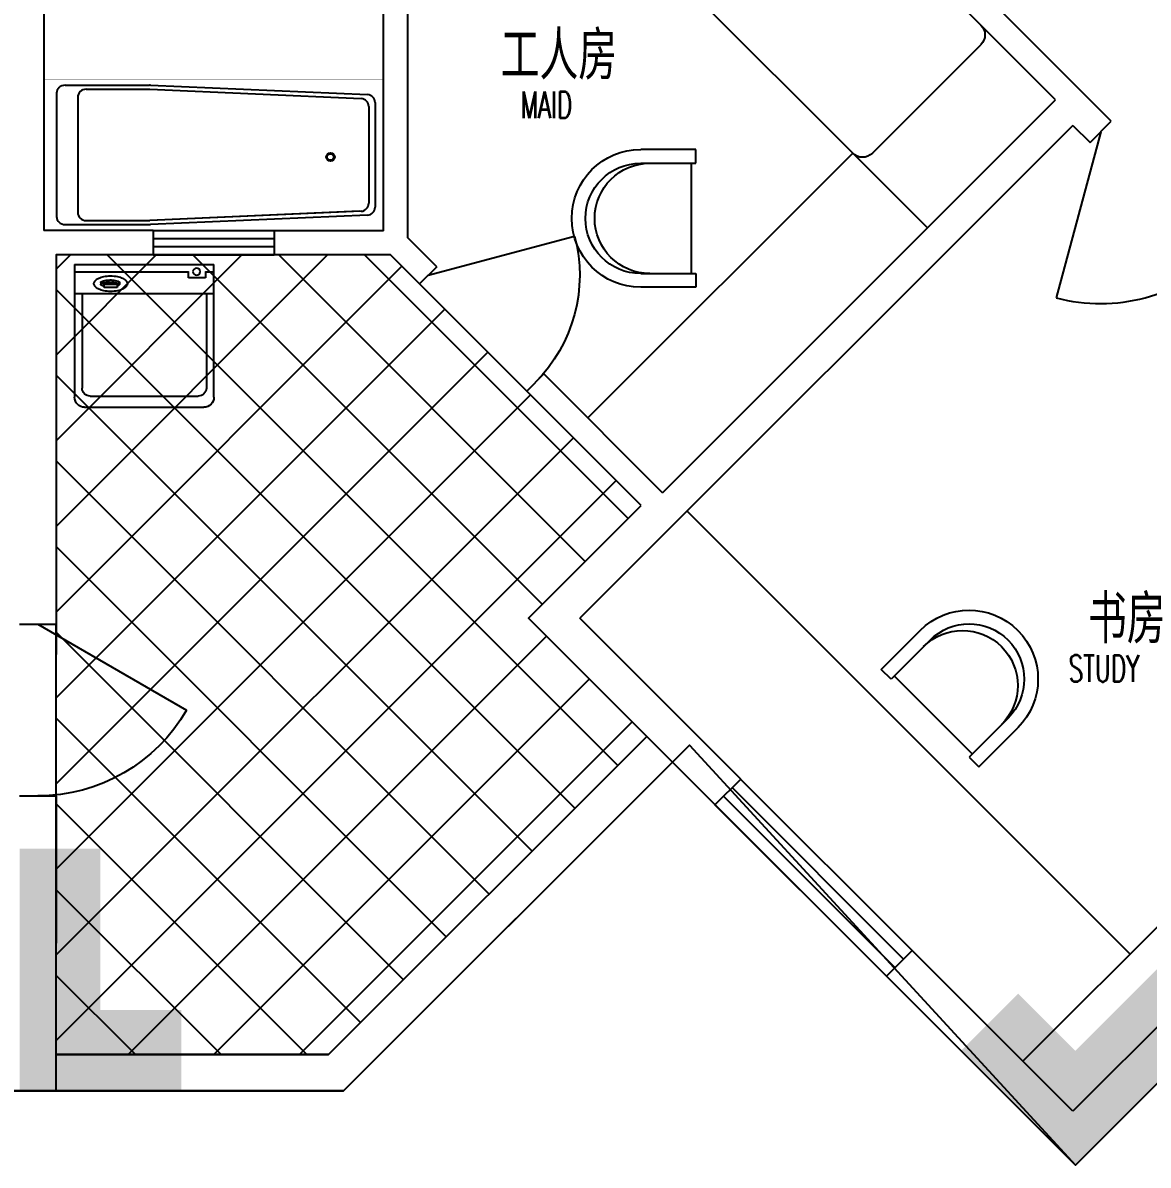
# Model space of a CAD drawing. Header units: millimetres. Extents: x 1587 to 45375, y 624 to 28686.
# Drawn here: x 32187 to 37756, y 10952 to 16605 of the extents above; entities that cross this region are included whole.
import ezdxf
from ezdxf.enums import TextEntityAlignment as Align

# ---------------------------------------------------------------- set-up
doc = ezdxf.new("R2010")
doc.units = ezdxf.units.MM
for name, color, linetype in [('5', 5, 'Continuous'), ('COLUMN', 7, 'Continuous'), ('F', 12, 'Continuous'), ('FL', 1, 'Continuous'), ('FUR', 6, 'Continuous'), ('GROUND', 2, 'Continuous'), ('PUB_TEXT', 7, 'Continuous'), ('STAIR', 2, 'Continuous'), ('TOTHER', 7, 'Continuous'), ('WALL', 4, 'Continuous'), ('WINDOW', 5, 'Continuous'), ('WINDOW_TEXT', 7, 'Continuous')]:
    doc.layers.add(name, color=color, linetype=linetype)
doc.styles.add('_HZTXT', font='txt.shx', dxfattribs={"width": 0.8, "bigfont": 'HZTXT.shx'})
doc.styles.add('_SIMPLEX', font='SIMPLEX', dxfattribs={"width": 0.6})
doc.styles.add('SIMPLEX', font='SIMPLEX.SHX')
doc.styles.get("Standard").update_dxf_attribs({"font": 'arial.ttf'})

# ---------------------------------------------------------------- blocks, each defined once
blk = doc.blocks.new('M_E20')
for p, q in [((345, 0), (-345, 0)), ((-302.4, -35.8), (-345, -35.8)), ((-302.4, -35), (-302.4, -65.6)), ((-219.3, -65.6), (-219.3, -35)), ((345, -35.8), (-219.3, -35.8)), ((-302.4, -65.6), (-219.3, -65.6)), ((123, -86.9), (123.1, -98.6)), ((133.5, -96.3), (133.5, -112.9)), ((198.1, -96.3), (133.5, -96.3)), ((133.5, -112.9), (198.1, -112.9)), ((198.1, -112.9), (198.1, -96.3)), ((214.8, -88), (214.8, -98.5)), ((-307.3, -144.3), (-307.3, -611)), ((307.3, -144.3), (307.3, -611)), ((267.3, -651), (-267.3, -651))]:
    blk.add_line(p, q)
blk.add_lwpolyline([(83.3, -94.4, 0.185158), (88.2, -107.2, 0.102042), (107.7, -121.5, 0.060862), (132.7, -129.5, 0.047173), (166.5, -132.7, 0.047173), (200.2, -129.5, 0.060862), (225.3, -121.5, 0.102042), (244.7, -107.2, 0.185158), (249.6, -94.4, 0.185158), (244.7, -81.7, 0.102042), (225.3, -67.3, 0.060862), (200.2, -59.3, 0.047173), (166.5, -56.1, 0.047173), (132.7, -59.3, 0.060862), (107.7, -67.3, 0.102042), (88.2, -81.7, 0.185158)], format="xyb", close=True)
for points in [[(214.8, -88, 0.259034), (212.9, -84.6, 0.076276), (201.4, -79.7, 0.036515), (187.8, -77.2, 0.026615), (169, -76.2, 0.026615), (150.1, -77.2, 0.036515), (136.6, -79.7, 0.076276), (125, -84.6, 0.259034), (123.1, -88, 0.078462), (123.3, -89.3, 0.056762)], [(214.8, -98.5, 0.259034), (212.9, -95.1, 0.076276), (201.4, -90.2, 0.036515), (187.8, -87.7, 0.026615), (169, -86.7, 0.026615), (150.1, -87.7, 0.036515), (136.6, -90.2, 0.076276), (125, -95.1, 0.259034), (123.1, -98.5, 0.259034), (125, -102, 0.056762), (133.5, -106, 0.036515)], [(198.1, -107.7, 0.008736), (201.4, -106.9, 0.076276), (212.9, -102, 0.259034), (214.8, -98.5, 0.259034)]]:
    blk.add_lwpolyline(points, format="xyb")
blk.add_circle((-258.7, -35), 17.5)
for centre, start, end in [((-267.3, -611), 180, 270), ((267.3, -611), 270, 0)]:
    blk.add_arc(centre, 40, start, end)
at = {"layer": 'TOTHER', "linetype": 'Continuous'}
for p, q in [((-345, -655.8), (-345, 0)), ((345, 0), (345, -655.8)), ((-345, -144.7), (345, -144.7)), ((295, -705.8), (-295, -705.8))]:
    blk.add_line(p, q, dxfattribs=at)
for centre, start, end in [((-295, -655.8), 180, 270), ((295, -655.8), 270, 0)]:
    blk.add_arc(centre, 50, start, end, dxfattribs=at)
at = {"width": 0.8, "flags": 9}
for tag in ['XSIZE', 'YSIZE']:
    blk.add_attdef(tag, (0, 0), '', height=0.5, dxfattribs=at)
blk = doc.blocks.new('M_E10')
for p, q in [((-700, -30), (-302.2, -30)), ((-600, -50), (-300, -50)), ((-300, -50), (694.6, -95.9)), ((-297.8, -30.2), (724.3, -76.1)), ((-740, -70), (-740, -680)), ((-640, -90), (-640, -660)), ((730, -135.6), (730, -614.4)), ((760, -115.9), (760, -634.1)), ((694.6, -654.1), (-300, -700)), ((684.7, -654.2), (-300, -700)), ((724.3, -673.9), (-297.8, -719.8)), ((-700, -720), (-302.2, -720)), ((-600, -700), (-300, -700))]:
    blk.add_line(p, q)
at = {"const_width": 1.5}
for points in [[(-800, 0), (800, 0)], [(-800, -750), (-800, 0)], [(800, 0), (800, -750)], [(800, -750), (-800, -750)]]:
    blk.add_lwpolyline(points, dxfattribs=at)
for radius in [20, 16]:
    blk.add_circle((550, -385.5), radius)
for centre, start, end in [((-700, -70), 90, 180), ((-600, -90), 90, 180), ((-302.2, -70), 83.7966, 90), ((690, -135.6), 0, 83.3675), ((720, -115.9), 0, 83.7966), ((690, -614.4), 276.6325, 0), ((720, -634.1), 276.2034, 0), ((-700, -680), 180, 270), ((-600, -660), 180, 270), ((-302.2, -680), 270, 276.2034)]:
    blk.add_arc(centre, 40, start, end)
at = {"width": 0.8, "flags": 9}
for tag in ['XSIZE', 'YSIZE']:
    blk.add_attdef(tag, (0, 0), '', height=0.5, dxfattribs=at)
blk = doc.blocks.new('_FZH')
blk.add_solid([(-0.5, -0.5), (0.5, -0.5), (-0.5, 0.5), (0.5, 0.5)])
blk = doc.blocks.new('CO2')
at = {"layer": 'COLUMN', "xscale": -400, "yscale": 800, "zscale": 400, "rotation": 270}
blk.add_blockref('_FZH', (400, -200), dxfattribs=at)
at = {"layer": 'COLUMN', "xscale": -400, "yscale": 800, "zscale": 400}
blk.add_blockref('_FZH', (200, -800), dxfattribs=at)
blk = doc.blocks.new('*X25')
at = {"color": 0}
for p, q in [((140944.4, -94946.4), (142249.4, -93641.4)), ((140995.8, -96167.8), (143522.2, -93641.4)), ((141156.6, -95158.5), (142673.7, -93641.4)), ((141368.7, -95370.7), (143098, -93641.4)), ((142431.8, -93641.4), (143775.7, -94985.4)), ((142856, -93641.4), (143775.7, -94561)), ((143280.3, -93641.4), (143775.6, -94136.7)), ((143704.5, -93641.4), (143775.6, -93712.4)), ((142063.9, -93697.8), (143775.8, -95409.7)), ((141208, -96379.9), (143775.6, -93812.3)), ((141851.8, -93909.9), (143775.8, -95834)), ((141639.7, -94122.1), (143775.9, -96258.3)), ((141420.1, -96592), (143775.6, -94236.5)), ((141427.5, -94334.2), (143776, -96682.7)), ((141215.4, -94546.3), (143776, -97107)), ((141632.2, -96804.2), (143775.7, -94660.7)), ((141003.3, -94758.5), (143776.1, -97531.3)), ((141844.4, -97016.3), (143775.8, -95084.9)), ((141349, -95528.5), (143419.6, -97599)), ((142056.5, -97228.4), (143775.8, -95509.1)), ((141136.9, -95740.6), (142995.3, -97599)), ((142268.6, -97440.6), (143775.9, -95933.3)), ((140924.7, -95952.8), (142571, -97599)), ((142534.4, -97599), (143775.9, -96357.5)), ((142958.7, -97599), (143776, -96781.8)), ((143383, -97599), (143776, -97206))]:
    blk.add_line(p, q, dxfattribs=at)
blk = doc.blocks.new('_DBLK')
blk.add_line((-0.5, 0), (0, -0.866))
blk.add_arc((-0.5, 0), 1, 300, 0)
at = {"style": 'SIMPLEX', "flags": 9}
blk.add_attdef('A', text='', height=1, dxfattribs=at).set_placement((0, 1.5), align=Align.MIDDLE)
blk = doc.blocks.new('-CHAI5')
at = {"layer": 'F', "linetype": 'ByBlock'}
for p, q in [((612.6, 375.9), (339.6, 375.9)), ((612.6, 307.7), (612.6, 375.9)), ((339.6, 307.7), (612.6, 307.7)), ((589.9, -238.3), (589.9, 307.7)), ((339.6, -238.3), (612.6, -238.3)), ((612.6, -238.3), (612.6, -306.6)), ((612.6, -306.6), (339.6, -306.6))]:
    blk.add_line(p, q, dxfattribs=at)
for centre, radius in [((339.6, 34.7), 341.2), ((339.6, 34.7), 273), ((385.1, 34.7), 273)]:
    blk.add_arc(centre, radius, 90, 270, dxfattribs=at)
blk = doc.blocks.new('-BED1')
at = {"layer": 'F', "linetype": 'ByBlock'}
for p, q in [((46.7, 892.2), (0.7, 892.2)), ((0.7, -4.8), (0.7, 892.2)), ((46.7, -4.8), (46.7, 892.2)), ((115.7, 892.2), (1867.7, 892.2)), ((460.7, 892.2), (460.7, 392.8)), ((621.7, 892.2), (621.7, 156.2)), ((1936.7, 823.2), (1936.7, 64.2)), ((92.7, 788.7), (92.7, 98.7)), ((414.7, 788.7), (92.7, 788.7)), ((414.7, 98.7), (414.7, 788.7)), ((756.5, -4.4), (525.6, 269.7)), ((92.7, 98.7), (414.7, 98.7)), ((46.7, -4.8), (0.7, -4.8)), ((1867.7, -4.8), (115.7, -4.8))]:
    blk.add_line(p, q, dxfattribs=at)
for centre, radius, start, end in [((115.7, 823.2), 69, 90, 180), ((1867.7, 823.2), 69, 0, 90), ((253.7, 1340.7), 575, 253.7398, 286.2602), ((736.7, 447.5), 276, 180, 220.1059), ((736.7, 392.8), 276, 180, 193.3928), ((1378.7, 545.7), 936, 193.3928, 216.0202), ((253.7, -453.3), 575, 73.7398, 106.2602), ((115.7, 64.2), 69, 180, 270), ((1867.7, 64.2), 69, 270, 0)]:
    blk.add_arc(centre, radius, start, end, dxfattribs=at)
blk = doc.blocks.new('_WBLK')
for p, q in [((-0.5, 0.5), (0.5, 0.5)), ((0.5, 0.1667), (-0.5, 0.1667)), ((0.5, -0.1667), (-0.5, -0.1667)), ((-0.5, -0.5), (0.5, -0.5))]:
    blk.add_line(p, q)
at = {"layer": 'WINDOW_TEXT', "style": 'SIMPLEX', "flags": 9}
blk.add_attdef('A', text='', height=1, dxfattribs=at).set_placement((0, 1.5), align=Align.MIDDLE)

msp = doc.modelspace()

# ---------------------------------------------------------------- linework, layer by layer
at = {"layer": 'FL', "linetype": 'Continuous'}
for q in [(34983.1, 14649.4), (36663.4, 15589.8)]:
    msp.add_line((36293.5, 15959.7), q, dxfattribs=at)
at = {"layer": 'FUR'}
for p, q in [((37666.1, 11996.2), (35474, 14188.3)), ((39327.8, 13657.9), (37135.7, 11465.9))]:
    msp.add_line(p, q, dxfattribs=at)
msp.add_lwpolyline([(35247, 14215.8), (34006.6, 15456.2), (32351.3, 15456.3), (32350.8, 11498.6), (33699.8, 11498.6), (35274.1, 13072.9), (34689.1, 13657.9)], close=True, dxfattribs=at)
at = {"layer": 'GROUND'}
for p, q in [((34680.3, 14782.5), (34150, 15312.8)), ((32351, 12778.6), (32351.1, 13628.6))]:
    msp.add_line(p, q, dxfattribs=at)
at = {"layer": 'STAIR'}
for p, q in [((33699.8, 11498.6), (35274.1, 13072.9)), ((33774.4, 11318.6), (35401.4, 12945.6)), ((33699.8, 11498.6), (32350.8, 11498.6)), ((33774.4, 11318.6), (32350.8, 11318.6))]:
    msp.add_line(p, q, dxfattribs=at)
at = {"layer": 'WALL'}
for p, q in [((32290.8, 18597.9), (32290.8, 15576.3)), ((33971.4, 15576.2), (33971.4, 18597.9)), ((34091.4, 15541.1), (34091.4, 18597.9)), ((37573.5, 16118), (35743.3, 17948.2)), ((37297.7, 16224.1), (35607.6, 17914.1)), ((37395.4, 10951.6), (44310.9, 17867.1)), ((35353.1, 14279.4), (37297.7, 16224.1)), ((37468.1, 16012.6), (37573.5, 16118)), ((37383.2, 16097.4), (34943.7, 13657.9)), ((37383.2, 16097.4), (37468.1, 16012.6)), ((32831.1, 15576.3), (32290.8, 15576.3)), ((32831.1, 15576.3), (32831.1, 15456.3)), ((33431.1, 15576.2), (33431.1, 15456.2)), ((33971.4, 15576.2), (33431.1, 15576.2)), ((34234.9, 15397.7), (34091.4, 15541.1)), ((32351.3, 15456.3), (32351.1, 13628.6)), ((32831.1, 15456.3), (32351.3, 15456.3)), ((34006.6, 15456.2), (33431.1, 15456.2)), ((34150, 15312.8), (34006.6, 15456.2)), ((34234.9, 15397.7), (34150, 15312.8)), ((34765.2, 14867.3), (34680.3, 14782.5)), ((35353.1, 14279.4), (34765.2, 14867.3)), ((35247, 14215.8), (34680.3, 14782.5)), ((34689.1, 13657.9), (35247, 14215.8)), ((32171.1, 13628.6), (32351.1, 13628.6)), ((37395.4, 10951.6), (34689.1, 13657.9)), ((35739.2, 12862.4), (34943.7, 13657.9)), ((39822.7, 13657.9), (37383.2, 11218.4)), ((35739.2, 12862.4), (35611.9, 12735.1)), ((32171, 12778.6), (32351, 12778.6)), ((32351, 12778.6), (32350.8, 11318.6)), ((36587.7, 12013.9), (36460.4, 11886.6)), ((37383.2, 11218.4), (36587.7, 12013.9)), ((32358.9, 11318.6), (31118.9, 11318.6))]:
    msp.add_line(p, q, dxfattribs=at)
msp.add_lwpolyline([(44310.9, 17867.1), (39556.9, 22598.6), (38527.9, 22598.6), (38527.9, 24998.6), (16871.6, 24998.6), (16871.6, 22598.6), (15943.7, 22598.6), (11224.4, 17879.3), (18139.9, 10963.8), (20121.7, 12945.6), (21748.7, 11318.6), (33774.4, 11318.6), (35486.3, 13030.5), (37395.4, 10951.6)], close=True, dxfattribs=at)

# ---------------------------------------------------------------- block references
at = {"xscale": -1, "rotation": 180}
msp.add_blockref('CO2', (32170.4, 11318.6), dxfattribs=at)
at = {"rotation": 135.0000000000013}
msp.add_blockref('CO2', (37395.4, 10951.5), dxfattribs=at)
at = {"layer": '5', "linetype": 'Continuous', "xscale": -1, "rotation": 134.9999999999999}
msp.add_blockref('-BED1', (35603.8, 17911.3), dxfattribs=at)
at = {"layer": '5', "xscale": -1}
msp.add_blockref('*X25', (176126.9, 109097.6), dxfattribs=at)
at = {"layer": 'FL', "linetype": 'Continuous', "xscale": -1}
for p, rotation in [((34904.8, 15671.8), 180), ((37134, 13572.6), 45)]:
    msp.add_blockref('-CHAI5', p, dxfattribs=dict(at, rotation=rotation))
at = {"layer": 'FUR'}
for name, p, xscale in [('M_E10', (33131.3, 16326.2), 1.05063), ('M_E20', (32787.7, 15408.4), -1)]:
    msp.add_blockref(name, p, dxfattribs=dict(at, xscale=xscale))
at = {"layer": 'WINDOW'}
for name, p, xscale, yscale, zscale, rotation in [('_DBLK', (37821.3, 15764.8), 850, 850, 850, 315.0000000000002), ('_DBLK', (34457.6, 15090.1), 750, -750, 750, 315.0000000000001), ('_WBLK', (33131.1, 15516.3), 600, 119.9994082128989, 600, 359.998547978), ('_DBLK', (32261, 13203.6), 850, -850, 850, 269.9924416670002), ('_WBLK', (36099.8, 12374.5), 1200, 179.9999999999995, 1200, 135)]:
    msp.add_blockref(name, p, dxfattribs=dict(at, xscale=xscale, yscale=yscale, zscale=zscale, rotation=rotation))

# ---------------------------------------------------------------- texts
at = {"layer": 'PUB_TEXT', "linetype": 'Continuous', "style": '_HZTXT', "width": 0.8}
for s, p in [('工人房', (34551.7, 16323.2)), ('书房', (37458, 13533.1))]:
    msp.add_text(s, height=240, rotation=360, dxfattribs=at).set_placement(p)
at = {"layer": 'PUB_TEXT', "linetype": 'Continuous', "style": '_SIMPLEX', "width": 0.636364}
for s, p in [('MAID', (34649.5, 16132.7)), ('STUDY', (37362.3, 13343.5))]:
    msp.add_text(s, height=132, dxfattribs=at).set_placement(p)

doc.saveas('drawing.dxf')
